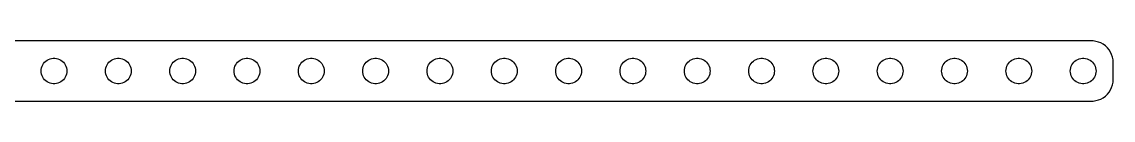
# Model space of a CAD drawing. Header units: metres. Extents: x -127 to 127, y -3 to 3.
# Drawn here: x 0 to 127.2, y -3.5 to 3.5 of the extents above; entities that cross this region are included whole.
import ezdxf

# ---------------------------------------------------------------- set-up
doc = ezdxf.new("R2010")
doc.units = ezdxf.units.M

msp = doc.modelspace()

# ---------------------------------------------------------------- linework, layer by layer
for p, q in [((124.907, 3.49506), (-124.907, 3.49506)), ((125.218, 3.4557), (124.907, 3.49506)), ((125.523, 3.37764), (125.218, 3.4557)), ((125.814, 3.26205), (125.523, 3.37764)), ((126.09, 3.11081), (125.814, 3.26205)), ((126.344, 2.92627), (126.09, 3.11081)), ((126.572, 2.71136), (126.344, 2.92627)), ((126.773, 2.46945), (126.572, 2.71136)), ((2.94626, 1.26648), (3.11133, 1.35724)), ((3.11133, 1.35724), (3.28647, 1.42657)), ((3.28647, 1.42657), (3.46892, 1.47342)), ((3.46892, 1.47342), (3.65581, 1.49704)), ((3.65581, 1.49704), (3.84418, 1.49704)), ((3.84418, 1.49704), (4.03107, 1.47342)), ((4.03107, 1.47342), (4.21352, 1.42657)), ((4.21352, 1.42657), (4.38866, 1.35724)), ((4.38866, 1.35724), (4.55373, 1.26648)), ((10.4463, 1.26648), (10.6113, 1.35724)), ((10.6113, 1.35724), (10.7865, 1.42657)), ((10.7865, 1.42657), (10.9689, 1.47342)), ((10.9689, 1.47342), (11.1558, 1.49704)), ((11.1558, 1.49704), (11.3442, 1.49704)), ((11.3442, 1.49704), (11.5311, 1.47342)), ((11.5311, 1.47342), (11.7135, 1.42657)), ((11.7135, 1.42657), (11.8887, 1.35724)), ((11.8887, 1.35724), (12.0537, 1.26648)), ((17.9463, 1.26648), (18.1113, 1.35724)), ((18.1113, 1.35724), (18.2865, 1.42657)), ((18.2865, 1.42657), (18.4689, 1.47342)), ((18.4689, 1.47342), (18.6558, 1.49704)), ((18.6558, 1.49704), (18.8442, 1.49704)), ((18.8442, 1.49704), (19.0311, 1.47342)), ((19.0311, 1.47342), (19.2135, 1.42657)), ((19.2135, 1.42657), (19.3887, 1.35724)), ((19.3887, 1.35724), (19.5537, 1.26648)), ((25.4463, 1.26648), (25.6113, 1.35724)), ((25.6113, 1.35724), (25.7865, 1.42657)), ((25.7865, 1.42657), (25.9689, 1.47342)), ((25.9689, 1.47342), (26.1558, 1.49704)), ((26.1558, 1.49704), (26.3442, 1.49704)), ((26.3442, 1.49704), (26.5311, 1.47342)), ((26.5311, 1.47342), (26.7135, 1.42657)), ((26.7135, 1.42657), (26.8887, 1.35724)), ((26.8887, 1.35724), (27.0537, 1.26648)), ((32.9463, 1.26648), (33.1113, 1.35724)), ((33.1113, 1.35724), (33.2865, 1.42657)), ((33.2865, 1.42657), (33.4689, 1.47342)), ((33.4689, 1.47342), (33.6558, 1.49704)), ((33.6558, 1.49704), (33.8442, 1.49704)), ((33.8442, 1.49704), (34.0311, 1.47342)), ((34.0311, 1.47342), (34.2135, 1.42657)), ((34.2135, 1.42657), (34.3887, 1.35724)), ((34.3887, 1.35724), (34.5537, 1.26648)), ((40.4463, 1.26648), (40.6113, 1.35724)), ((40.6113, 1.35724), (40.7865, 1.42657)), ((40.7865, 1.42657), (40.9689, 1.47342)), ((40.9689, 1.47342), (41.1558, 1.49704)), ((41.1558, 1.49704), (41.3442, 1.49704)), ((41.3442, 1.49704), (41.5311, 1.47342)), ((41.5311, 1.47342), (41.7135, 1.42657)), ((41.7135, 1.42657), (41.8887, 1.35724)), ((41.8887, 1.35724), (42.0537, 1.26648)), ((47.9463, 1.26648), (48.1113, 1.35724)), ((48.1113, 1.35724), (48.2865, 1.42657)), ((48.2865, 1.42657), (48.4689, 1.47342)), ((48.4689, 1.47342), (48.6558, 1.49704)), ((48.6558, 1.49704), (48.8442, 1.49704)), ((48.8442, 1.49704), (49.0311, 1.47342)), ((49.0311, 1.47342), (49.2135, 1.42657)), ((49.2135, 1.42657), (49.3887, 1.35724)), ((49.3887, 1.35724), (49.5537, 1.26648)), ((55.4463, 1.26648), (55.6113, 1.35724)), ((55.6113, 1.35724), (55.7865, 1.42657)), ((55.7865, 1.42657), (55.9689, 1.47342)), ((55.9689, 1.47342), (56.1558, 1.49704)), ((56.1558, 1.49704), (56.3442, 1.49704)), ((56.3442, 1.49704), (56.5311, 1.47342)), ((56.5311, 1.47342), (56.7135, 1.42657)), ((56.7135, 1.42657), (56.8887, 1.35724)), ((56.8887, 1.35724), (57.0537, 1.26648)), ((62.9463, 1.26648), (63.1113, 1.35724)), ((63.1113, 1.35724), (63.2865, 1.42657)), ((63.2865, 1.42657), (63.4689, 1.47342)), ((63.4689, 1.47342), (63.6558, 1.49704)), ((63.6558, 1.49704), (63.8442, 1.49704)), ((63.8442, 1.49704), (64.0311, 1.47342)), ((64.0311, 1.47342), (64.2135, 1.42657)), ((64.2135, 1.42657), (64.3887, 1.35724)), ((64.3887, 1.35724), (64.5537, 1.26648)), ((70.4463, 1.26648), (70.6113, 1.35724)), ((70.6113, 1.35724), (70.7865, 1.42657)), ((70.7865, 1.42657), (70.9689, 1.47342)), ((70.9689, 1.47342), (71.1558, 1.49704)), ((71.1558, 1.49704), (71.3442, 1.49704)), ((71.3442, 1.49704), (71.5311, 1.47342)), ((71.5311, 1.47342), (71.7135, 1.42657)), ((71.7135, 1.42657), (71.8887, 1.35724)), ((71.8887, 1.35724), (72.0537, 1.26648)), ((77.9463, 1.26648), (78.1113, 1.35724)), ((78.1113, 1.35724), (78.2865, 1.42657)), ((78.2865, 1.42657), (78.4689, 1.47342)), ((78.4689, 1.47342), (78.6558, 1.49704)), ((78.6558, 1.49704), (78.8442, 1.49704)), ((78.8442, 1.49704), (79.0311, 1.47342)), ((79.0311, 1.47342), (79.2135, 1.42657)), ((79.2135, 1.42657), (79.3887, 1.35724)), ((79.3887, 1.35724), (79.5537, 1.26648)), ((85.4463, 1.26648), (85.6113, 1.35724)), ((85.6113, 1.35724), (85.7865, 1.42657)), ((85.7865, 1.42657), (85.9689, 1.47342)), ((85.9689, 1.47342), (86.1558, 1.49704)), ((86.1558, 1.49704), (86.3442, 1.49704)), ((86.3442, 1.49704), (86.5311, 1.47342)), ((86.5311, 1.47342), (86.7135, 1.42657)), ((86.7135, 1.42657), (86.8887, 1.35724)), ((86.8887, 1.35724), (87.0537, 1.26648)), ((92.9463, 1.26648), (93.1113, 1.35724)), ((93.1113, 1.35724), (93.2865, 1.42657)), ((93.2865, 1.42657), (93.4689, 1.47342)), ((93.4689, 1.47342), (93.6558, 1.49704)), ((93.6558, 1.49704), (93.8442, 1.49704)), ((93.8442, 1.49704), (94.0311, 1.47342)), ((94.0311, 1.47342), (94.2135, 1.42657)), ((94.2135, 1.42657), (94.3887, 1.35724)), ((94.3887, 1.35724), (94.5537, 1.26648)), ((100.446, 1.26648), (100.611, 1.35724)), ((100.611, 1.35724), (100.786, 1.42657)), ((100.786, 1.42657), (100.969, 1.47342)), ((100.969, 1.47342), (101.156, 1.49704)), ((101.156, 1.49704), (101.344, 1.49704)), ((101.344, 1.49704), (101.531, 1.47342)), ((101.531, 1.47342), (101.714, 1.42657)), ((101.714, 1.42657), (101.889, 1.35724)), ((101.889, 1.35724), (102.054, 1.26648)), ((107.946, 1.26648), (108.111, 1.35724)), ((108.111, 1.35724), (108.286, 1.42657)), ((108.286, 1.42657), (108.469, 1.47342)), ((108.469, 1.47342), (108.656, 1.49704)), ((108.656, 1.49704), (108.844, 1.49704)), ((108.844, 1.49704), (109.031, 1.47342)), ((109.031, 1.47342), (109.214, 1.42657)), ((109.214, 1.42657), (109.389, 1.35724)), ((109.389, 1.35724), (109.554, 1.26648)), ((115.446, 1.26648), (115.611, 1.35724)), ((115.611, 1.35724), (115.786, 1.42657)), ((115.786, 1.42657), (115.969, 1.47342)), ((115.969, 1.47342), (116.156, 1.49704)), ((116.156, 1.49704), (116.344, 1.49704)), ((116.344, 1.49704), (116.531, 1.47342)), ((116.531, 1.47342), (116.714, 1.42657)), ((116.714, 1.42657), (116.889, 1.35724)), ((116.889, 1.35724), (117.054, 1.26648)), ((122.946, 1.26648), (123.111, 1.35724)), ((123.111, 1.35724), (123.286, 1.42657)), ((123.286, 1.42657), (123.469, 1.47342)), ((123.469, 1.47342), (123.656, 1.49704)), ((123.656, 1.49704), (123.844, 1.49704)), ((123.844, 1.49704), (124.031, 1.47342)), ((124.031, 1.47342), (124.214, 1.42657)), ((124.214, 1.42657), (124.389, 1.35724)), ((124.389, 1.35724), (124.554, 1.26648)), ((126.941, 2.20438), (126.773, 2.46945)), ((127.074, 1.9203), (126.941, 2.20438)), ((127.171, 1.62172), (127.074, 1.9203)), ((127.23, 1.31332), (127.171, 1.62172)), ((127.25, 1), (127.23, 1.31332)), ((2.25, 0), (2.26183, 0.187988)), ((2.26183, -0.187988), (2.25, 0)), ((2.26183, 0.187988), (2.29712, 0.373032)), ((2.29712, 0.373032), (2.35533, 0.552185)), ((2.35533, 0.552185), (2.43553, 0.722626)), ((2.43553, 0.722626), (2.53647, 0.881668)), ((2.53647, 0.881668), (2.65654, 1.02681)), ((2.65654, 1.02681), (2.79385, 1.15576)), ((2.79385, 1.15576), (2.94626, 1.26648)), ((4.55373, 1.26648), (4.70613, 1.15576)), ((4.70613, 1.15576), (4.84344, 1.02681)), ((4.84344, 1.02681), (4.96352, 0.881668)), ((4.96352, 0.881668), (5.06445, 0.722626)), ((5.06445, 0.722626), (5.14465, 0.552185)), ((5.14465, 0.552185), (5.20287, 0.373032)), ((5.20287, 0.373032), (5.23816, 0.187988)), ((5.23816, 0.187988), (5.25, 0)), ((5.25, 0), (5.23816, -0.187988)), ((9.75, 0), (9.76183, 0.187988)), ((9.76183, -0.187988), (9.75, 0)), ((9.76183, 0.187988), (9.79712, 0.373032)), ((9.79712, 0.373032), (9.85533, 0.552185)), ((9.85533, 0.552185), (9.93553, 0.722626)), ((9.93553, 0.722626), (10.0365, 0.881668)), ((10.0365, 0.881668), (10.1565, 1.02681)), ((10.1565, 1.02681), (10.2939, 1.15576)), ((10.2939, 1.15576), (10.4463, 1.26648)), ((12.0537, 1.26648), (12.2061, 1.15576)), ((12.2061, 1.15576), (12.3434, 1.02681)), ((12.3434, 1.02681), (12.4635, 0.881668)), ((12.4635, 0.881668), (12.5645, 0.722626)), ((12.5645, 0.722626), (12.6447, 0.552185)), ((12.6447, 0.552185), (12.7029, 0.373032)), ((12.7029, 0.373032), (12.7382, 0.187988)), ((12.7382, 0.187988), (12.75, 0)), ((12.75, 0), (12.7382, -0.187988)), ((17.25, 0), (17.2618, 0.187988)), ((17.2618, -0.187988), (17.25, 0)), ((17.2618, 0.187988), (17.2971, 0.373032)), ((17.2971, 0.373032), (17.3553, 0.552185)), ((17.3553, 0.552185), (17.4355, 0.722626)), ((17.4355, 0.722626), (17.5365, 0.881668)), ((17.5365, 0.881668), (17.6565, 1.02681)), ((17.6565, 1.02681), (17.7939, 1.15576)), ((17.7939, 1.15576), (17.9463, 1.26648)), ((19.5537, 1.26648), (19.7061, 1.15576)), ((19.7061, 1.15576), (19.8434, 1.02681)), ((19.8434, 1.02681), (19.9635, 0.881668)), ((19.9635, 0.881668), (20.0645, 0.722626)), ((20.0645, 0.722626), (20.1447, 0.552185)), ((20.1447, 0.552185), (20.2029, 0.373032)), ((20.2029, 0.373032), (20.2382, 0.187988)), ((20.2382, 0.187988), (20.25, 0)), ((20.25, 0), (20.2382, -0.187988)), ((24.75, 0), (24.7618, 0.187988)), ((24.7618, -0.187988), (24.75, 0)), ((24.7618, 0.187988), (24.7971, 0.373032)), ((24.7971, 0.373032), (24.8553, 0.552185)), ((24.8553, 0.552185), (24.9355, 0.722626)), ((24.9355, 0.722626), (25.0365, 0.881668)), ((25.0365, 0.881668), (25.1565, 1.02681)), ((25.1565, 1.02681), (25.2939, 1.15576)), ((25.2939, 1.15576), (25.4463, 1.26648)), ((27.0537, 1.26648), (27.2061, 1.15576)), ((27.2061, 1.15576), (27.3434, 1.02681)), ((27.3434, 1.02681), (27.4635, 0.881668)), ((27.4635, 0.881668), (27.5645, 0.722626)), ((27.5645, 0.722626), (27.6447, 0.552185)), ((27.6447, 0.552185), (27.7029, 0.373032)), ((27.7029, 0.373032), (27.7382, 0.187988)), ((27.7382, 0.187988), (27.75, 0)), ((27.75, 0), (27.7382, -0.187988)), ((32.25, 0), (32.2618, 0.187988)), ((32.2618, -0.187988), (32.25, 0)), ((32.2618, 0.187988), (32.2971, 0.373032)), ((32.2971, 0.373032), (32.3553, 0.552185)), ((32.3553, 0.552185), (32.4355, 0.722626)), ((32.4355, 0.722626), (32.5365, 0.881668)), ((32.5365, 0.881668), (32.6565, 1.02681)), ((32.6565, 1.02681), (32.7939, 1.15576)), ((32.7939, 1.15576), (32.9463, 1.26648)), ((34.5537, 1.26648), (34.7061, 1.15576)), ((34.7061, 1.15576), (34.8434, 1.02681)), ((34.8434, 1.02681), (34.9635, 0.881668)), ((34.9635, 0.881668), (35.0645, 0.722626)), ((35.0645, 0.722626), (35.1447, 0.552185)), ((35.1447, 0.552185), (35.2029, 0.373032)), ((35.2029, 0.373032), (35.2382, 0.187988)), ((35.2382, 0.187988), (35.25, 0)), ((35.25, 0), (35.2382, -0.187988)), ((39.75, 0), (39.7618, 0.187988)), ((39.7618, -0.187988), (39.75, 0)), ((39.7618, 0.187988), (39.7971, 0.373032)), ((39.7971, 0.373032), (39.8553, 0.552185)), ((39.8553, 0.552185), (39.9355, 0.722626)), ((39.9355, 0.722626), (40.0365, 0.881668)), ((40.0365, 0.881668), (40.1565, 1.02681)), ((40.1565, 1.02681), (40.2939, 1.15576)), ((40.2939, 1.15576), (40.4463, 1.26648)), ((42.0537, 1.26648), (42.2061, 1.15576)), ((42.2061, 1.15576), (42.3434, 1.02681)), ((42.3434, 1.02681), (42.4635, 0.881668)), ((42.4635, 0.881668), (42.5645, 0.722626)), ((42.5645, 0.722626), (42.6447, 0.552185)), ((42.6447, 0.552185), (42.7029, 0.373032)), ((42.7029, 0.373032), (42.7382, 0.187988)), ((42.7382, 0.187988), (42.75, 0)), ((42.75, 0), (42.7382, -0.187988)), ((47.25, 0), (47.2618, 0.187988)), ((47.2618, -0.187988), (47.25, 0)), ((47.2618, 0.187988), (47.2971, 0.373032)), ((47.2971, 0.373032), (47.3553, 0.552185)), ((47.3553, 0.552185), (47.4355, 0.722626)), ((47.4355, 0.722626), (47.5365, 0.881668)), ((47.5365, 0.881668), (47.6565, 1.02681)), ((47.6565, 1.02681), (47.7939, 1.15576)), ((47.7939, 1.15576), (47.9463, 1.26648)), ((49.5537, 1.26648), (49.7061, 1.15576)), ((49.7061, 1.15576), (49.8434, 1.02681)), ((49.8434, 1.02681), (49.9635, 0.881668)), ((49.9635, 0.881668), (50.0645, 0.722626)), ((50.0645, 0.722626), (50.1447, 0.552185)), ((50.1447, 0.552185), (50.2029, 0.373032)), ((50.2029, 0.373032), (50.2382, 0.187988)), ((50.2382, 0.187988), (50.25, 0)), ((50.25, 0), (50.2382, -0.187988)), ((54.75, 0), (54.7618, 0.187988)), ((54.7618, -0.187988), (54.75, 0)), ((54.7618, 0.187988), (54.7971, 0.373032)), ((54.7971, 0.373032), (54.8553, 0.552185)), ((54.8553, 0.552185), (54.9355, 0.722626)), ((54.9355, 0.722626), (55.0365, 0.881668)), ((55.0365, 0.881668), (55.1565, 1.02681)), ((55.1565, 1.02681), (55.2939, 1.15576)), ((55.2939, 1.15576), (55.4463, 1.26648)), ((57.0537, 1.26648), (57.2061, 1.15576)), ((57.2061, 1.15576), (57.3434, 1.02681)), ((57.3434, 1.02681), (57.4635, 0.881668)), ((57.4635, 0.881668), (57.5645, 0.722626)), ((57.5645, 0.722626), (57.6447, 0.552185)), ((57.6447, 0.552185), (57.7029, 0.373032)), ((57.7029, 0.373032), (57.7382, 0.187988)), ((57.7382, 0.187988), (57.75, 0)), ((57.75, 0), (57.7382, -0.187988)), ((62.25, 0), (62.2618, 0.187988)), ((62.2618, -0.187988), (62.25, 0)), ((62.2618, 0.187988), (62.2971, 0.373032)), ((62.2971, 0.373032), (62.3553, 0.552185)), ((62.3553, 0.552185), (62.4355, 0.722626)), ((62.4355, 0.722626), (62.5365, 0.881668)), ((62.5365, 0.881668), (62.6565, 1.02681)), ((62.6565, 1.02681), (62.7939, 1.15576)), ((62.7939, 1.15576), (62.9463, 1.26648)), ((64.5537, 1.26648), (64.7061, 1.15576)), ((64.7061, 1.15576), (64.8434, 1.02681)), ((64.8434, 1.02681), (64.9635, 0.881668)), ((64.9635, 0.881668), (65.0645, 0.722626)), ((65.0645, 0.722626), (65.1447, 0.552185)), ((65.1447, 0.552185), (65.2029, 0.373032)), ((65.2029, 0.373032), (65.2382, 0.187988)), ((65.2382, 0.187988), (65.25, 0)), ((65.25, 0), (65.2382, -0.187988)), ((69.75, 0), (69.7618, 0.187988)), ((69.7618, -0.187988), (69.75, 0)), ((69.7618, 0.187988), (69.7971, 0.373032)), ((69.7971, 0.373032), (69.8553, 0.552185)), ((69.8553, 0.552185), (69.9355, 0.722626)), ((69.9355, 0.722626), (70.0365, 0.881668)), ((70.0365, 0.881668), (70.1565, 1.02681)), ((70.1565, 1.02681), (70.2939, 1.15576)), ((70.2939, 1.15576), (70.4463, 1.26648)), ((72.0537, 1.26648), (72.2061, 1.15576)), ((72.2061, 1.15576), (72.3434, 1.02681)), ((72.3434, 1.02681), (72.4635, 0.881668)), ((72.4635, 0.881668), (72.5645, 0.722626)), ((72.5645, 0.722626), (72.6447, 0.552185)), ((72.6447, 0.552185), (72.7029, 0.373032)), ((72.7029, 0.373032), (72.7382, 0.187988)), ((72.7382, 0.187988), (72.75, 0)), ((72.75, 0), (72.7382, -0.187988)), ((77.25, 0), (77.2618, 0.187988)), ((77.2618, -0.187988), (77.25, 0)), ((77.2618, 0.187988), (77.2971, 0.373032)), ((77.2971, 0.373032), (77.3553, 0.552185)), ((77.3553, 0.552185), (77.4355, 0.722626)), ((77.4355, 0.722626), (77.5365, 0.881668)), ((77.5365, 0.881668), (77.6565, 1.02681)), ((77.6565, 1.02681), (77.7939, 1.15576)), ((77.7939, 1.15576), (77.9463, 1.26648)), ((79.5537, 1.26648), (79.7061, 1.15576)), ((79.7061, 1.15576), (79.8434, 1.02681)), ((79.8434, 1.02681), (79.9635, 0.881668)), ((79.9635, 0.881668), (80.0645, 0.722626)), ((80.0645, 0.722626), (80.1447, 0.552185)), ((80.1447, 0.552185), (80.2029, 0.373032)), ((80.2029, 0.373032), (80.2382, 0.187988)), ((80.2382, 0.187988), (80.25, 0)), ((80.25, 0), (80.2382, -0.187988)), ((84.75, 0), (84.7618, 0.187988)), ((84.7618, -0.187988), (84.75, 0)), ((84.7618, 0.187988), (84.7971, 0.373032)), ((84.7971, 0.373032), (84.8553, 0.552185)), ((84.8553, 0.552185), (84.9355, 0.722626)), ((84.9355, 0.722626), (85.0365, 0.881668)), ((85.0365, 0.881668), (85.1565, 1.02681)), ((85.1565, 1.02681), (85.2939, 1.15576)), ((85.2939, 1.15576), (85.4463, 1.26648)), ((87.0537, 1.26648), (87.2061, 1.15576)), ((87.2061, 1.15576), (87.3434, 1.02681)), ((87.3434, 1.02681), (87.4635, 0.881668)), ((87.4635, 0.881668), (87.5645, 0.722626)), ((87.5645, 0.722626), (87.6447, 0.552185)), ((87.6447, 0.552185), (87.7029, 0.373032)), ((87.7029, 0.373032), (87.7382, 0.187988)), ((87.7382, 0.187988), (87.75, 0)), ((87.75, 0), (87.7382, -0.187988)), ((92.25, 0), (92.2618, 0.187988)), ((92.2618, -0.187988), (92.25, 0)), ((92.2618, 0.187988), (92.2971, 0.373032)), ((92.2971, 0.373032), (92.3553, 0.552185)), ((92.3553, 0.552185), (92.4355, 0.722626)), ((92.4355, 0.722626), (92.5365, 0.881668)), ((92.5365, 0.881668), (92.6565, 1.02681)), ((92.6565, 1.02681), (92.7939, 1.15576)), ((92.7939, 1.15576), (92.9463, 1.26648)), ((94.5537, 1.26648), (94.7061, 1.15576)), ((94.7061, 1.15576), (94.8434, 1.02681)), ((94.8434, 1.02681), (94.9635, 0.881668)), ((94.9635, 0.881668), (95.0645, 0.722626)), ((95.0645, 0.722626), (95.1447, 0.552185)), ((95.1447, 0.552185), (95.2029, 0.373032)), ((95.2029, 0.373032), (95.2382, 0.187988)), ((95.2382, 0.187988), (95.25, 0)), ((95.25, 0), (95.2382, -0.187988)), ((99.75, 0), (99.7618, 0.187988)), ((99.7618, -0.187988), (99.75, 0)), ((99.7618, 0.187988), (99.7971, 0.373032)), ((99.7971, 0.373032), (99.8553, 0.552185)), ((99.8553, 0.552185), (99.9355, 0.722626)), ((99.9355, 0.722626), (100.036, 0.881668)), ((100.036, 0.881668), (100.157, 1.02681)), ((100.157, 1.02681), (100.294, 1.15576)), ((100.294, 1.15576), (100.446, 1.26648)), ((102.054, 1.26648), (102.206, 1.15576)), ((102.206, 1.15576), (102.343, 1.02681)), ((102.343, 1.02681), (102.464, 0.881668)), ((102.464, 0.881668), (102.564, 0.722626)), ((102.564, 0.722626), (102.645, 0.552185)), ((102.645, 0.552185), (102.703, 0.373032)), ((102.703, 0.373032), (102.738, 0.187988)), ((102.738, 0.187988), (102.75, 0)), ((102.75, 0), (102.738, -0.187988)), ((107.25, 0), (107.262, 0.187988)), ((107.262, -0.187988), (107.25, 0)), ((107.262, 0.187988), (107.297, 0.373032)), ((107.297, 0.373032), (107.355, 0.552185)), ((107.355, 0.552185), (107.436, 0.722626)), ((107.436, 0.722626), (107.536, 0.881668)), ((107.536, 0.881668), (107.657, 1.02681)), ((107.657, 1.02681), (107.794, 1.15576)), ((107.794, 1.15576), (107.946, 1.26648)), ((109.554, 1.26648), (109.706, 1.15576)), ((109.706, 1.15576), (109.843, 1.02681)), ((109.843, 1.02681), (109.964, 0.881668)), ((109.964, 0.881668), (110.064, 0.722626)), ((110.064, 0.722626), (110.145, 0.552185)), ((110.145, 0.552185), (110.203, 0.373032)), ((110.203, 0.373032), (110.238, 0.187988)), ((110.238, 0.187988), (110.25, 0)), ((110.25, 0), (110.238, -0.187988)), ((114.75, 0), (114.762, 0.187988)), ((114.762, -0.187988), (114.75, 0)), ((114.762, 0.187988), (114.797, 0.373032)), ((114.797, 0.373032), (114.855, 0.552185)), ((114.855, 0.552185), (114.936, 0.722626)), ((114.936, 0.722626), (115.036, 0.881668)), ((115.036, 0.881668), (115.157, 1.02681)), ((115.157, 1.02681), (115.294, 1.15576)), ((115.294, 1.15576), (115.446, 1.26648)), ((117.054, 1.26648), (117.206, 1.15576)), ((117.206, 1.15576), (117.343, 1.02681)), ((117.343, 1.02681), (117.464, 0.881668)), ((117.464, 0.881668), (117.564, 0.722626)), ((117.564, 0.722626), (117.645, 0.552185)), ((117.645, 0.552185), (117.703, 0.373032)), ((117.703, 0.373032), (117.738, 0.187988)), ((117.738, 0.187988), (117.75, 0)), ((117.75, 0), (117.738, -0.187988)), ((122.25, 0), (122.262, 0.187988)), ((122.262, -0.187988), (122.25, 0)), ((122.262, 0.187988), (122.297, 0.373032)), ((122.297, 0.373032), (122.355, 0.552185)), ((122.355, 0.552185), (122.436, 0.722626)), ((122.436, 0.722626), (122.536, 0.881668)), ((122.536, 0.881668), (122.657, 1.02681)), ((122.657, 1.02681), (122.794, 1.15576)), ((122.794, 1.15576), (122.946, 1.26648)), ((124.554, 1.26648), (124.706, 1.15576)), ((124.706, 1.15576), (124.843, 1.02681)), ((124.843, 1.02681), (124.964, 0.881668)), ((124.964, 0.881668), (125.064, 0.722626)), ((125.064, 0.722626), (125.145, 0.552185)), ((125.145, 0.552185), (125.203, 0.373032)), ((125.203, 0.373032), (125.238, 0.187988)), ((125.238, 0.187988), (125.25, 0)), ((125.25, 0), (125.238, -0.187988)), ((127.25, -1), (127.25, 1)), ((2.29712, -0.373032), (2.26183, -0.187988)), ((2.35533, -0.552185), (2.29712, -0.373032)), ((2.43553, -0.722626), (2.35533, -0.552185)), ((2.53647, -0.881668), (2.43553, -0.722626)), ((2.65654, -1.02681), (2.53647, -0.881668)), ((2.79385, -1.15576), (2.65654, -1.02681)), ((2.94626, -1.26648), (2.79385, -1.15576)), ((3.11133, -1.35724), (2.94626, -1.26648)), ((4.55373, -1.26648), (4.38866, -1.35724)), ((4.70613, -1.15576), (4.55373, -1.26648)), ((4.84344, -1.02681), (4.70613, -1.15576)), ((4.96352, -0.881668), (4.84344, -1.02681)), ((5.06445, -0.722626), (4.96352, -0.881668)), ((5.14465, -0.552185), (5.06445, -0.722626)), ((5.20287, -0.373032), (5.14465, -0.552185)), ((5.23816, -0.187988), (5.20287, -0.373032)), ((9.79712, -0.373032), (9.76183, -0.187988)), ((9.85533, -0.552185), (9.79712, -0.373032)), ((9.93553, -0.722626), (9.85533, -0.552185)), ((10.0365, -0.881668), (9.93553, -0.722626)), ((10.1565, -1.02681), (10.0365, -0.881668)), ((10.2939, -1.15576), (10.1565, -1.02681)), ((10.4463, -1.26648), (10.2939, -1.15576)), ((10.6113, -1.35724), (10.4463, -1.26648)), ((12.0537, -1.26648), (11.8887, -1.35724)), ((12.2061, -1.15576), (12.0537, -1.26648)), ((12.3434, -1.02681), (12.2061, -1.15576)), ((12.4635, -0.881668), (12.3434, -1.02681)), ((12.5645, -0.722626), (12.4635, -0.881668)), ((12.6447, -0.552185), (12.5645, -0.722626)), ((12.7029, -0.373032), (12.6447, -0.552185)), ((12.7382, -0.187988), (12.7029, -0.373032)), ((17.2971, -0.373032), (17.2618, -0.187988)), ((17.3553, -0.552185), (17.2971, -0.373032)), ((17.4355, -0.722626), (17.3553, -0.552185)), ((17.5365, -0.881668), (17.4355, -0.722626)), ((17.6565, -1.02681), (17.5365, -0.881668)), ((17.7939, -1.15576), (17.6565, -1.02681)), ((17.9463, -1.26648), (17.7939, -1.15576)), ((18.1113, -1.35724), (17.9463, -1.26648)), ((19.5537, -1.26648), (19.3887, -1.35724)), ((19.7061, -1.15576), (19.5537, -1.26648)), ((19.8434, -1.02681), (19.7061, -1.15576)), ((19.9635, -0.881668), (19.8434, -1.02681)), ((20.0645, -0.722626), (19.9635, -0.881668)), ((20.1447, -0.552185), (20.0645, -0.722626)), ((20.2029, -0.373032), (20.1447, -0.552185)), ((20.2382, -0.187988), (20.2029, -0.373032)), ((24.7971, -0.373032), (24.7618, -0.187988)), ((24.8553, -0.552185), (24.7971, -0.373032)), ((24.9355, -0.722626), (24.8553, -0.552185)), ((25.0365, -0.881668), (24.9355, -0.722626)), ((25.1565, -1.02681), (25.0365, -0.881668)), ((25.2939, -1.15576), (25.1565, -1.02681)), ((25.4463, -1.26648), (25.2939, -1.15576)), ((25.6113, -1.35724), (25.4463, -1.26648)), ((27.0537, -1.26648), (26.8887, -1.35724)), ((27.2061, -1.15576), (27.0537, -1.26648)), ((27.3434, -1.02681), (27.2061, -1.15576)), ((27.4635, -0.881668), (27.3434, -1.02681)), ((27.5645, -0.722626), (27.4635, -0.881668)), ((27.6447, -0.552185), (27.5645, -0.722626)), ((27.7029, -0.373032), (27.6447, -0.552185)), ((27.7382, -0.187988), (27.7029, -0.373032)), ((32.2971, -0.373032), (32.2618, -0.187988)), ((32.3553, -0.552185), (32.2971, -0.373032)), ((32.4355, -0.722626), (32.3553, -0.552185)), ((32.5365, -0.881668), (32.4355, -0.722626)), ((32.6565, -1.02681), (32.5365, -0.881668)), ((32.7939, -1.15576), (32.6565, -1.02681)), ((32.9463, -1.26648), (32.7939, -1.15576)), ((33.1113, -1.35724), (32.9463, -1.26648)), ((34.5537, -1.26648), (34.3887, -1.35724)), ((34.7061, -1.15576), (34.5537, -1.26648)), ((34.8434, -1.02681), (34.7061, -1.15576)), ((34.9635, -0.881668), (34.8434, -1.02681)), ((35.0645, -0.722626), (34.9635, -0.881668)), ((35.1447, -0.552185), (35.0645, -0.722626)), ((35.2029, -0.373032), (35.1447, -0.552185)), ((35.2382, -0.187988), (35.2029, -0.373032)), ((39.7971, -0.373032), (39.7618, -0.187988)), ((39.8553, -0.552185), (39.7971, -0.373032)), ((39.9355, -0.722626), (39.8553, -0.552185)), ((40.0365, -0.881668), (39.9355, -0.722626)), ((40.1565, -1.02681), (40.0365, -0.881668)), ((40.2939, -1.15576), (40.1565, -1.02681)), ((40.4463, -1.26648), (40.2939, -1.15576)), ((40.6113, -1.35724), (40.4463, -1.26648)), ((42.0537, -1.26648), (41.8887, -1.35724)), ((42.2061, -1.15576), (42.0537, -1.26648)), ((42.3434, -1.02681), (42.2061, -1.15576)), ((42.4635, -0.881668), (42.3434, -1.02681)), ((42.5645, -0.722626), (42.4635, -0.881668)), ((42.6447, -0.552185), (42.5645, -0.722626)), ((42.7029, -0.373032), (42.6447, -0.552185)), ((42.7382, -0.187988), (42.7029, -0.373032)), ((47.2971, -0.373032), (47.2618, -0.187988)), ((47.3553, -0.552185), (47.2971, -0.373032)), ((47.4355, -0.722626), (47.3553, -0.552185)), ((47.5365, -0.881668), (47.4355, -0.722626)), ((47.6565, -1.02681), (47.5365, -0.881668)), ((47.7939, -1.15576), (47.6565, -1.02681)), ((47.9463, -1.26648), (47.7939, -1.15576)), ((48.1113, -1.35724), (47.9463, -1.26648)), ((49.5537, -1.26648), (49.3887, -1.35724)), ((49.7061, -1.15576), (49.5537, -1.26648)), ((49.8434, -1.02681), (49.7061, -1.15576)), ((49.9635, -0.881668), (49.8434, -1.02681)), ((50.0645, -0.722626), (49.9635, -0.881668)), ((50.1447, -0.552185), (50.0645, -0.722626)), ((50.2029, -0.373032), (50.1447, -0.552185)), ((50.2382, -0.187988), (50.2029, -0.373032)), ((54.7971, -0.373032), (54.7618, -0.187988)), ((54.8553, -0.552185), (54.7971, -0.373032)), ((54.9355, -0.722626), (54.8553, -0.552185)), ((55.0365, -0.881668), (54.9355, -0.722626)), ((55.1565, -1.02681), (55.0365, -0.881668)), ((55.2939, -1.15576), (55.1565, -1.02681)), ((55.4463, -1.26648), (55.2939, -1.15576)), ((55.6113, -1.35724), (55.4463, -1.26648)), ((57.0537, -1.26648), (56.8887, -1.35724)), ((57.2061, -1.15576), (57.0537, -1.26648)), ((57.3434, -1.02681), (57.2061, -1.15576)), ((57.4635, -0.881668), (57.3434, -1.02681)), ((57.5645, -0.722626), (57.4635, -0.881668)), ((57.6447, -0.552185), (57.5645, -0.722626)), ((57.7029, -0.373032), (57.6447, -0.552185)), ((57.7382, -0.187988), (57.7029, -0.373032)), ((62.2971, -0.373032), (62.2618, -0.187988)), ((62.3553, -0.552185), (62.2971, -0.373032)), ((62.4355, -0.722626), (62.3553, -0.552185)), ((62.5365, -0.881668), (62.4355, -0.722626)), ((62.6565, -1.02681), (62.5365, -0.881668)), ((62.7939, -1.15576), (62.6565, -1.02681)), ((62.9463, -1.26648), (62.7939, -1.15576)), ((63.1113, -1.35724), (62.9463, -1.26648)), ((64.5537, -1.26648), (64.3887, -1.35724)), ((64.7061, -1.15576), (64.5537, -1.26648)), ((64.8434, -1.02681), (64.7061, -1.15576)), ((64.9635, -0.881668), (64.8434, -1.02681)), ((65.0645, -0.722626), (64.9635, -0.881668)), ((65.1447, -0.552185), (65.0645, -0.722626)), ((65.2029, -0.373032), (65.1447, -0.552185)), ((65.2382, -0.187988), (65.2029, -0.373032)), ((69.7971, -0.373032), (69.7618, -0.187988)), ((69.8553, -0.552185), (69.7971, -0.373032)), ((69.9355, -0.722626), (69.8553, -0.552185)), ((70.0365, -0.881668), (69.9355, -0.722626)), ((70.1565, -1.02681), (70.0365, -0.881668)), ((70.2939, -1.15576), (70.1565, -1.02681)), ((70.4463, -1.26648), (70.2939, -1.15576)), ((70.6113, -1.35724), (70.4463, -1.26648)), ((72.0537, -1.26648), (71.8887, -1.35724)), ((72.2061, -1.15576), (72.0537, -1.26648)), ((72.3434, -1.02681), (72.2061, -1.15576)), ((72.4635, -0.881668), (72.3434, -1.02681)), ((72.5645, -0.722626), (72.4635, -0.881668)), ((72.6447, -0.552185), (72.5645, -0.722626)), ((72.7029, -0.373032), (72.6447, -0.552185)), ((72.7382, -0.187988), (72.7029, -0.373032)), ((77.2971, -0.373032), (77.2618, -0.187988)), ((77.3553, -0.552185), (77.2971, -0.373032)), ((77.4355, -0.722626), (77.3553, -0.552185)), ((77.5365, -0.881668), (77.4355, -0.722626)), ((77.6565, -1.02681), (77.5365, -0.881668)), ((77.7939, -1.15576), (77.6565, -1.02681)), ((77.9463, -1.26648), (77.7939, -1.15576)), ((78.1113, -1.35724), (77.9463, -1.26648)), ((79.5537, -1.26648), (79.3887, -1.35724)), ((79.7061, -1.15576), (79.5537, -1.26648)), ((79.8434, -1.02681), (79.7061, -1.15576)), ((79.9635, -0.881668), (79.8434, -1.02681)), ((80.0645, -0.722626), (79.9635, -0.881668)), ((80.1447, -0.552185), (80.0645, -0.722626)), ((80.2029, -0.373032), (80.1447, -0.552185)), ((80.2382, -0.187988), (80.2029, -0.373032)), ((84.7971, -0.373032), (84.7618, -0.187988)), ((84.8553, -0.552185), (84.7971, -0.373032)), ((84.9355, -0.722626), (84.8553, -0.552185)), ((85.0365, -0.881668), (84.9355, -0.722626)), ((85.1565, -1.02681), (85.0365, -0.881668)), ((85.2939, -1.15576), (85.1565, -1.02681)), ((85.4463, -1.26648), (85.2939, -1.15576)), ((85.6113, -1.35724), (85.4463, -1.26648)), ((87.0537, -1.26648), (86.8887, -1.35724)), ((87.2061, -1.15576), (87.0537, -1.26648)), ((87.3434, -1.02681), (87.2061, -1.15576)), ((87.4635, -0.881668), (87.3434, -1.02681)), ((87.5645, -0.722626), (87.4635, -0.881668)), ((87.6447, -0.552185), (87.5645, -0.722626)), ((87.7029, -0.373032), (87.6447, -0.552185)), ((87.7382, -0.187988), (87.7029, -0.373032)), ((92.2971, -0.373032), (92.2618, -0.187988)), ((92.3553, -0.552185), (92.2971, -0.373032)), ((92.4355, -0.722626), (92.3553, -0.552185)), ((92.5365, -0.881668), (92.4355, -0.722626)), ((92.6565, -1.02681), (92.5365, -0.881668)), ((92.7939, -1.15576), (92.6565, -1.02681)), ((92.9463, -1.26648), (92.7939, -1.15576)), ((93.1113, -1.35724), (92.9463, -1.26648)), ((94.5537, -1.26648), (94.3887, -1.35724)), ((94.7061, -1.15576), (94.5537, -1.26648)), ((94.8434, -1.02681), (94.7061, -1.15576)), ((94.9635, -0.881668), (94.8434, -1.02681)), ((95.0645, -0.722626), (94.9635, -0.881668)), ((95.1447, -0.552185), (95.0645, -0.722626)), ((95.2029, -0.373032), (95.1447, -0.552185)), ((95.2382, -0.187988), (95.2029, -0.373032)), ((99.7971, -0.373032), (99.7618, -0.187988)), ((99.8553, -0.552185), (99.7971, -0.373032)), ((99.9355, -0.722626), (99.8553, -0.552185)), ((100.036, -0.881668), (99.9355, -0.722626)), ((100.157, -1.02681), (100.036, -0.881668)), ((100.294, -1.15576), (100.157, -1.02681)), ((100.446, -1.26648), (100.294, -1.15576)), ((100.611, -1.35724), (100.446, -1.26648)), ((102.054, -1.26648), (101.889, -1.35724)), ((102.206, -1.15576), (102.054, -1.26648)), ((102.343, -1.02681), (102.206, -1.15576)), ((102.464, -0.881668), (102.343, -1.02681)), ((102.564, -0.722626), (102.464, -0.881668)), ((102.645, -0.552185), (102.564, -0.722626)), ((102.703, -0.373032), (102.645, -0.552185)), ((102.738, -0.187988), (102.703, -0.373032)), ((107.297, -0.373032), (107.262, -0.187988)), ((107.355, -0.552185), (107.297, -0.373032)), ((107.436, -0.722626), (107.355, -0.552185)), ((107.536, -0.881668), (107.436, -0.722626)), ((107.657, -1.02681), (107.536, -0.881668)), ((107.794, -1.15576), (107.657, -1.02681)), ((107.946, -1.26648), (107.794, -1.15576)), ((108.111, -1.35724), (107.946, -1.26648)), ((109.554, -1.26648), (109.389, -1.35724)), ((109.706, -1.15576), (109.554, -1.26648)), ((109.843, -1.02681), (109.706, -1.15576)), ((109.964, -0.881668), (109.843, -1.02681)), ((110.064, -0.722626), (109.964, -0.881668)), ((110.145, -0.552185), (110.064, -0.722626)), ((110.203, -0.373032), (110.145, -0.552185)), ((110.238, -0.187988), (110.203, -0.373032)), ((114.797, -0.373032), (114.762, -0.187988)), ((114.855, -0.552185), (114.797, -0.373032)), ((114.936, -0.722626), (114.855, -0.552185)), ((115.036, -0.881668), (114.936, -0.722626)), ((115.157, -1.02681), (115.036, -0.881668)), ((115.294, -1.15576), (115.157, -1.02681)), ((115.446, -1.26648), (115.294, -1.15576)), ((115.611, -1.35724), (115.446, -1.26648)), ((117.054, -1.26648), (116.889, -1.35724)), ((117.206, -1.15576), (117.054, -1.26648)), ((117.343, -1.02681), (117.206, -1.15576)), ((117.464, -0.881668), (117.343, -1.02681)), ((117.564, -0.722626), (117.464, -0.881668)), ((117.645, -0.552185), (117.564, -0.722626)), ((117.703, -0.373032), (117.645, -0.552185)), ((117.738, -0.187988), (117.703, -0.373032)), ((122.297, -0.373032), (122.262, -0.187988)), ((122.355, -0.552185), (122.297, -0.373032)), ((122.436, -0.722626), (122.355, -0.552185)), ((122.536, -0.881668), (122.436, -0.722626)), ((122.657, -1.02681), (122.536, -0.881668)), ((122.794, -1.15576), (122.657, -1.02681)), ((122.946, -1.26648), (122.794, -1.15576)), ((123.111, -1.35724), (122.946, -1.26648)), ((124.554, -1.26648), (124.389, -1.35724)), ((124.706, -1.15576), (124.554, -1.26648)), ((124.843, -1.02681), (124.706, -1.15576)), ((124.964, -0.881668), (124.843, -1.02681)), ((125.064, -0.722626), (124.964, -0.881668)), ((125.145, -0.552185), (125.064, -0.722626)), ((125.203, -0.373032), (125.145, -0.552185)), ((125.238, -0.187988), (125.203, -0.373032)), ((127.23, -1.31332), (127.25, -1)), ((3.28647, -1.42657), (3.11133, -1.35724)), ((3.46892, -1.47342), (3.28647, -1.42657)), ((3.65581, -1.49704), (3.46892, -1.47342)), ((3.84418, -1.49704), (3.65581, -1.49704)), ((4.03107, -1.47342), (3.84418, -1.49704)), ((4.21352, -1.42657), (4.03107, -1.47342)), ((4.38866, -1.35724), (4.21352, -1.42657)), ((10.7865, -1.42657), (10.6113, -1.35724)), ((10.9689, -1.47342), (10.7865, -1.42657)), ((11.1558, -1.49704), (10.9689, -1.47342)), ((11.3442, -1.49704), (11.1558, -1.49704)), ((11.5311, -1.47342), (11.3442, -1.49704)), ((11.7135, -1.42657), (11.5311, -1.47342)), ((11.8887, -1.35724), (11.7135, -1.42657)), ((18.2865, -1.42657), (18.1113, -1.35724)), ((18.4689, -1.47342), (18.2865, -1.42657)), ((18.6558, -1.49704), (18.4689, -1.47342)), ((18.8442, -1.49704), (18.6558, -1.49704)), ((19.0311, -1.47342), (18.8442, -1.49704)), ((19.2135, -1.42657), (19.0311, -1.47342)), ((19.3887, -1.35724), (19.2135, -1.42657)), ((25.7865, -1.42657), (25.6113, -1.35724)), ((25.9689, -1.47342), (25.7865, -1.42657)), ((26.1558, -1.49704), (25.9689, -1.47342)), ((26.3442, -1.49704), (26.1558, -1.49704)), ((26.5311, -1.47342), (26.3442, -1.49704)), ((26.7135, -1.42657), (26.5311, -1.47342)), ((26.8887, -1.35724), (26.7135, -1.42657)), ((33.2865, -1.42657), (33.1113, -1.35724)), ((33.4689, -1.47342), (33.2865, -1.42657)), ((33.6558, -1.49704), (33.4689, -1.47342)), ((33.8442, -1.49704), (33.6558, -1.49704)), ((34.0311, -1.47342), (33.8442, -1.49704)), ((34.2135, -1.42657), (34.0311, -1.47342)), ((34.3887, -1.35724), (34.2135, -1.42657)), ((40.7865, -1.42657), (40.6113, -1.35724)), ((40.9689, -1.47342), (40.7865, -1.42657)), ((41.1558, -1.49704), (40.9689, -1.47342)), ((41.3442, -1.49704), (41.1558, -1.49704)), ((41.5311, -1.47342), (41.3442, -1.49704)), ((41.7135, -1.42657), (41.5311, -1.47342)), ((41.8887, -1.35724), (41.7135, -1.42657)), ((48.2865, -1.42657), (48.1113, -1.35724)), ((48.4689, -1.47342), (48.2865, -1.42657)), ((48.6558, -1.49704), (48.4689, -1.47342)), ((48.8442, -1.49704), (48.6558, -1.49704)), ((49.0311, -1.47342), (48.8442, -1.49704)), ((49.2135, -1.42657), (49.0311, -1.47342)), ((49.3887, -1.35724), (49.2135, -1.42657)), ((55.7865, -1.42657), (55.6113, -1.35724)), ((55.9689, -1.47342), (55.7865, -1.42657)), ((56.1558, -1.49704), (55.9689, -1.47342)), ((56.3442, -1.49704), (56.1558, -1.49704)), ((56.5311, -1.47342), (56.3442, -1.49704)), ((56.7135, -1.42657), (56.5311, -1.47342)), ((56.8887, -1.35724), (56.7135, -1.42657)), ((63.2865, -1.42657), (63.1113, -1.35724)), ((63.4689, -1.47342), (63.2865, -1.42657)), ((63.6558, -1.49704), (63.4689, -1.47342)), ((63.8442, -1.49704), (63.6558, -1.49704)), ((64.0311, -1.47342), (63.8442, -1.49704)), ((64.2135, -1.42657), (64.0311, -1.47342)), ((64.3887, -1.35724), (64.2135, -1.42657)), ((70.7865, -1.42657), (70.6113, -1.35724)), ((70.9689, -1.47342), (70.7865, -1.42657)), ((71.1558, -1.49704), (70.9689, -1.47342)), ((71.3442, -1.49704), (71.1558, -1.49704)), ((71.5311, -1.47342), (71.3442, -1.49704)), ((71.7135, -1.42657), (71.5311, -1.47342)), ((71.8887, -1.35724), (71.7135, -1.42657)), ((78.2865, -1.42657), (78.1113, -1.35724)), ((78.4689, -1.47342), (78.2865, -1.42657)), ((78.6558, -1.49704), (78.4689, -1.47342)), ((78.8442, -1.49704), (78.6558, -1.49704)), ((79.0311, -1.47342), (78.8442, -1.49704)), ((79.2135, -1.42657), (79.0311, -1.47342)), ((79.3887, -1.35724), (79.2135, -1.42657)), ((85.7865, -1.42657), (85.6113, -1.35724)), ((85.9689, -1.47342), (85.7865, -1.42657)), ((86.1558, -1.49704), (85.9689, -1.47342)), ((86.3442, -1.49704), (86.1558, -1.49704)), ((86.5311, -1.47342), (86.3442, -1.49704)), ((86.7135, -1.42657), (86.5311, -1.47342)), ((86.8887, -1.35724), (86.7135, -1.42657)), ((93.2865, -1.42657), (93.1113, -1.35724)), ((93.4689, -1.47342), (93.2865, -1.42657)), ((93.6558, -1.49704), (93.4689, -1.47342)), ((93.8442, -1.49704), (93.6558, -1.49704)), ((94.0311, -1.47342), (93.8442, -1.49704)), ((94.2135, -1.42657), (94.0311, -1.47342)), ((94.3887, -1.35724), (94.2135, -1.42657)), ((100.786, -1.42657), (100.611, -1.35724)), ((100.969, -1.47342), (100.786, -1.42657)), ((101.156, -1.49704), (100.969, -1.47342)), ((101.344, -1.49704), (101.156, -1.49704)), ((101.531, -1.47342), (101.344, -1.49704)), ((101.714, -1.42657), (101.531, -1.47342)), ((101.889, -1.35724), (101.714, -1.42657)), ((108.286, -1.42657), (108.111, -1.35724)), ((108.469, -1.47342), (108.286, -1.42657)), ((108.656, -1.49704), (108.469, -1.47342)), ((108.844, -1.49704), (108.656, -1.49704)), ((109.031, -1.47342), (108.844, -1.49704)), ((109.214, -1.42657), (109.031, -1.47342)), ((109.389, -1.35724), (109.214, -1.42657)), ((115.786, -1.42657), (115.611, -1.35724)), ((115.969, -1.47342), (115.786, -1.42657)), ((116.156, -1.49704), (115.969, -1.47342)), ((116.344, -1.49704), (116.156, -1.49704)), ((116.531, -1.47342), (116.344, -1.49704)), ((116.714, -1.42657), (116.531, -1.47342)), ((116.889, -1.35724), (116.714, -1.42657)), ((123.286, -1.42657), (123.111, -1.35724)), ((123.469, -1.47342), (123.286, -1.42657)), ((123.656, -1.49704), (123.469, -1.47342)), ((123.844, -1.49704), (123.656, -1.49704)), ((124.031, -1.47342), (123.844, -1.49704)), ((124.214, -1.42657), (124.031, -1.47342)), ((124.389, -1.35724), (124.214, -1.42657)), ((126.572, -2.71136), (126.773, -2.46945)), ((126.773, -2.46945), (126.941, -2.20438)), ((126.941, -2.20438), (127.074, -1.9203)), ((127.074, -1.9203), (127.171, -1.62172)), ((127.171, -1.62172), (127.23, -1.31332)), ((-124.907, -3.49506), (124.907, -3.49506)), ((124.907, -3.49506), (125.218, -3.4557)), ((125.218, -3.4557), (125.523, -3.37764)), ((125.523, -3.37764), (125.814, -3.26205)), ((125.814, -3.26205), (126.09, -3.11081)), ((126.09, -3.11081), (126.344, -2.92627)), ((126.344, -2.92627), (126.572, -2.71136))]:
    msp.add_line(p, q)

doc.saveas('drawing.dxf')
